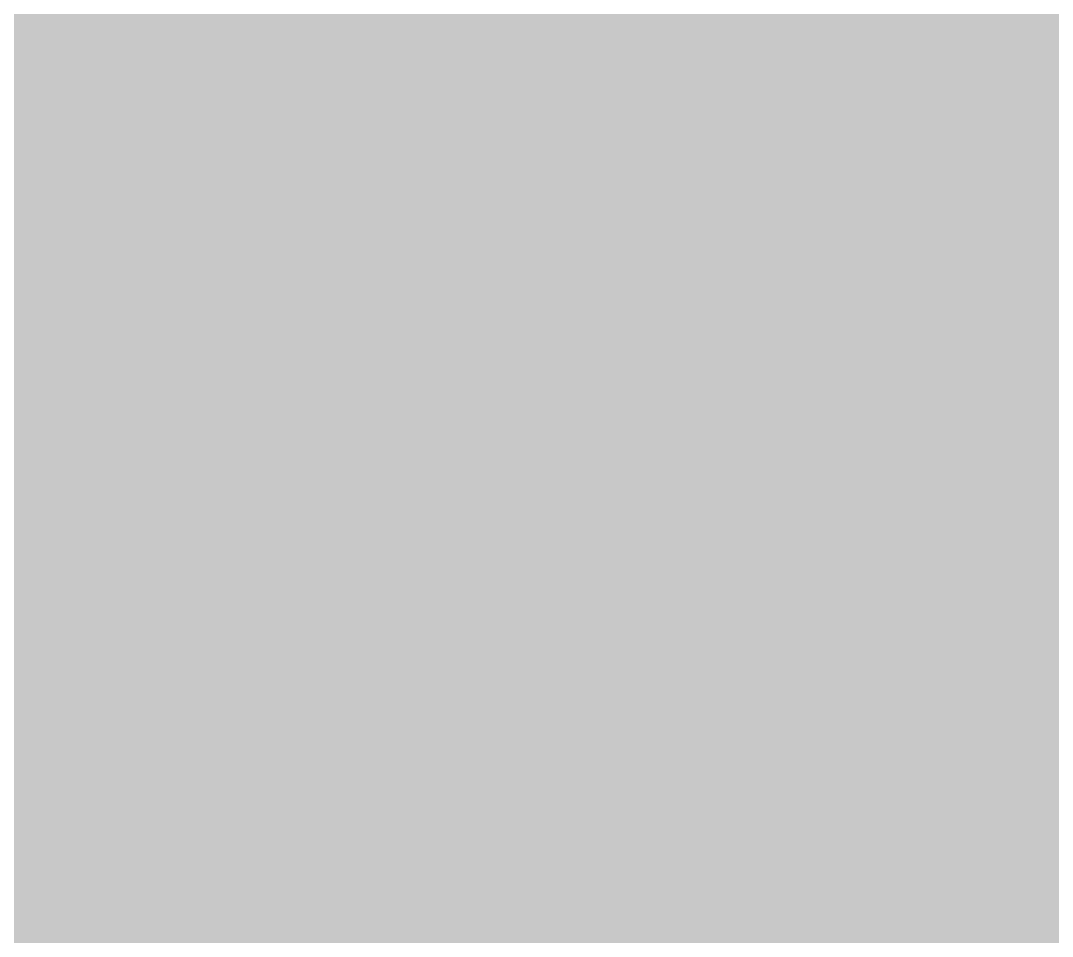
# Model space of a CAD drawing. Header units: millimetres. Extents: x 0 to 1189, y 0 to 841.
# Drawn here: x 1065.141621 to 1065.145784, y 69.315049 to 69.318742 of the extents above; entities that cross this region are included whole.
import ezdxf

# ---------------------------------------------------------------- set-up
doc = ezdxf.new("R2010")
doc.units = ezdxf.units.MM

msp = doc.modelspace()

# ---------------------------------------------------------------- hatches: boundary and pattern name
at = {"true_color": 0xcba04f}
msp.add_hatch(color=7, dxfattribs=at).paths.add_polyline_path([(1065.1211212, 69.4040006), (1065.1043442, 69.395612), (1065.0877884, 69.3873341), (1065.0713432, 69.3791116), (1065.0713432, 69.3623345), (1065.0713432, 69.3457787), (1065.0713432, 69.3293336), (1065.0343443, 69.3285915), (1065.0076495, 69.3233971), (1064.9683774, 69.3092979), (1064.9033646, 69.2822436), (1064.8381692, 69.255687), (1064.7726752, 69.2297776), (1064.6671182, 69.1980395), (1064.5696916, 69.1594044), (1064.4740073, 69.1053326), (1064.507152, 69.0968777), (1064.5403355, 69.0885832), (1064.5735632, 69.0804436), (1064.5819518, 69.0804436), (1064.5902297, 69.0804436), (1064.5984522, 69.0804436), (1064.5984522, 69.0636666), (1064.5984522, 69.0471108), (1064.5984522, 69.0306656), (1064.5264207, 69.029859), (1064.4867947, 69.0242129), (1064.4456089, 69.0088877), (1064.4144451, 68.9922702), (1064.4008364, 68.9850109), (1064.393118, 68.9808876), (1064.3619349, 68.9644369), (1064.3308181, 68.947859), (1064.2997843, 68.9311096), (1064.2997843, 68.9059441), (1064.2997843, 68.8811104), (1064.2997843, 68.8564426), (1064.3372579, 68.8576271), (1064.3672759, 68.8659189), (1064.4155679, 68.888425), (1064.4431265, 68.9033316), (1064.4703255, 68.9180447), (1064.4973531, 68.9326527), (1064.5825279, 68.979598), (1064.6664527, 69.0282136), (1064.7492547, 69.0792738), (1064.8458046, 69.1427122), (1064.9439973, 69.1988111), (1065.0511333, 69.240679), (1065.0747207, 69.2453894), (1065.0979984, 69.2500391), (1065.1211212, 69.2546666), (1065.1225039, 69.2740818), (1065.132183, 69.29384), (1065.1584547, 69.3308767), (1065.1710375, 69.3471375), (1065.1834543, 69.3631826), (1065.1957882, 69.3791116), (1065.1706226, 69.3875001), (1065.1457889, 69.395778)])
at = {"true_color": 0xa5803e}
msp.add_hatch(color=7, dxfattribs=at).paths.add_polyline_path([(1065.1211212, 69.4040006), (1065.1043442, 69.395612), (1065.0877884, 69.3873341), (1065.0713432, 69.3791116), (1065.0713432, 69.3623345), (1065.0713432, 69.3457787), (1065.0713432, 69.3293336), (1065.0377891, 69.320945), (1065.0046776, 69.3126672), (1064.9717872, 69.3044446), (1064.9717872, 69.2876675), (1064.9717872, 69.2711117), (1064.9717872, 69.2546666), (1065.0221183, 69.2546666), (1065.0717857, 69.2546666), (1065.1211212, 69.2546666), (1065.1225039, 69.2740818), (1065.132183, 69.29384), (1065.1584547, 69.3308767), (1065.1710375, 69.3471375), (1065.1834543, 69.3631826), (1065.1957882, 69.3791116), (1065.1706226, 69.3875001), (1065.1457889, 69.395778)])

doc.saveas('drawing.dxf')
